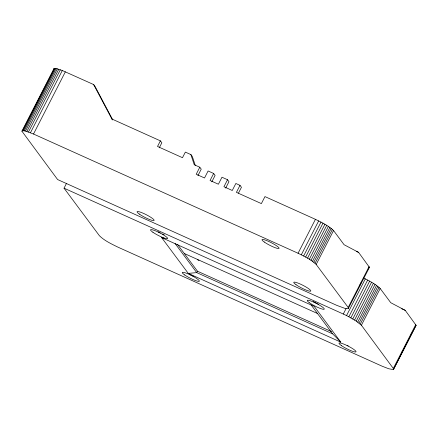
<?xml version="1.0" encoding="UTF-8"?>
<svg xmlns="http://www.w3.org/2000/svg" width="438" height="438" viewBox="0 0 438 438"><rect width="100%" height="100%" fill="white"/><g stroke="black" fill="none" stroke-linecap="round" stroke-linejoin="round"><path stroke-width="0.66" d="M21.9 131.176L22.601 130.677L25.497 131.055L33.518 134.023L298.075 253.252C304.415 256.389 311.068 259.46 316.187 264.453L348.194 307.465L348.27 308.598L344.909 308.379L336.888 305.412L57.619 179.558L21.9 131.176L53.973 68.624L54.438 68.465L57.334 68.843L62.305 70.518L93.633 84.55L95.079 86.494L112.659 119.705M22.601 130.677L54.438 68.465M23.329 130.661L55.166 68.448M24.298 130.792L56.135 68.574M25.497 131.055L57.334 68.843M26.899 131.46L58.736 69.242M28.486 131.991L60.324 69.779M30.468 132.736L62.305 70.518M33.518 134.023L65.355 71.81M363.71 278.092C369.486 281.026 375.53 283.923 380.195 288.516L390.745 302.696L405.238 310.35L416.1 325.319L393.729 369.037L393.028 369.535L388.73 368.758L382.106 366.19L117.548 246.966C111.214 243.824 104.562 240.758 99.442 235.764L64.036 188.176L66.461 183.434M93.633 84.55L111.854 118.977L160.39 140.85L157.521 146.451L182.482 157.702L185.351 152.096L190.897 154.598L192.342 156.536L195.271 165.4M159.251 147.83L161.836 142.788L160.39 140.85M190.897 154.598L194.248 164.726L199.794 167.228L196.208 174.231L204.524 177.981L208.11 170.973L213.656 173.475L215.102 175.414L211.817 181.836M197.949 175.589L201.234 169.167L199.794 167.228M213.656 173.475L210.07 180.483L218.392 184.228L221.978 177.226L227.525 179.722L228.97 181.666L225.679 188.088M227.525 179.722L223.938 186.73L232.26 190.481L235.847 183.473L240.002 185.351L241.447 187.289L238.458 193.125M240.002 185.351L236.421 192.353L261.382 203.604L264.963 196.596L315.431 219.339C321.766 222.482 328.418 225.548 333.542 230.541L344.087 244.722L358.58 252.37L369.442 267.339L348.27 308.598M177.478 244.36L197.456 271.215L196.739 272.617L188.269 273.394L161.649 237.615L164.245 238.239M298.075 253.252L315.431 219.339M301.322 254.796L318.672 220.889M303.638 255.995L320.994 222.082M305.636 257.079L322.992 223.166M307.553 258.168L324.908 224.256M309.359 259.258L326.715 225.346M311.024 260.314L328.38 226.408M312.518 261.333L329.874 227.421M313.816 262.285L331.172 228.379M315.042 263.287L332.398 229.375M316.187 264.453L333.542 230.541M64.036 188.176L343.299 314.03L346.069 308.615M348.194 307.465L369.13 266.55M359.812 285.291L361.35 282.28M368.128 269.041L368.741 267.837M343.299 314.03L346.546 315.579L365.33 278.864M393.729 369.037L361.41 325.231L356.247 321.098L348.862 316.773L367.652 280.063M350.86 317.857L369.645 281.141M352.776 318.952L371.566 282.236M354.583 320.036L373.368 283.326M356.247 321.098L375.037 284.382M357.742 322.116L376.527 285.401M359.04 323.069L377.824 286.353M360.266 324.065L379.056 287.355M361.41 325.231L380.195 288.516M393.412 368.248L415.788 324.525M401.416 353.143L402.035 351.928M411.047 334.32L411.671 333.104M393.494 369.376L416.1 325.319M53.737 68.963L53.973 68.624M369.212 267.678L369.442 267.339M415.399 325.817L415.87 325.658M356.269 251.33L358.58 252.37M401.772 308.785L405.238 310.35M161.649 237.615L314.183 306.354L340.802 342.133L188.269 273.394M184.409 253.542L317.561 313.548M197.456 271.215L331.478 331.61M340.802 342.133L332.634 333.855L196.739 272.617L175.129 243.572M346.546 315.579L348.862 316.773M311.024 304.815L332.634 333.855M111.854 118.977L112.577 119.946M197.439 259.701A6.373 0.996 27.1 0 1 198.918 260.407M318.738 304.383A9.565 1.495 27.1 0 1 317.621 303.857M317.068 303.583A9.565 1.495 27.1 0 1 313.301 301.53M193.799 276.444A9.565 1.495 27.1 0 1 189.922 274.484M348.265 345.976A9.565 1.495 27.1 0 1 347.153 345.396M164.168 234.686A9.565 1.495 27.1 0 1 162.591 234.012M160.374 232.967A9.565 1.495 27.1 0 1 158.167 231.806M296.061 284.722A9.565 1.495 27.1 0 0 310.471 291.215A9.565 1.495 27.1 0 0 300.38 284.087A9.565 1.495 27.1 0 0 296.061 284.722M139.366 214.105A9.565 1.495 27.1 0 0 153.782 220.599A9.565 1.495 27.1 0 0 143.686 213.47A9.565 1.495 27.1 0 0 139.366 214.105M264.311 242.044A9.565 1.495 27.1 0 0 278.721 248.538A9.565 1.495 27.1 0 0 268.631 241.409A9.565 1.495 27.1 0 0 264.311 242.044M341.388 345.577A9.565 1.495 27.1 0 0 355.738 351.988A9.565 1.495 27.1 0 0 345.456 344.805A9.565 1.495 27.1 0 0 341.388 345.577M309.639 302.899A9.565 1.495 27.1 0 0 323.989 309.31A9.565 1.495 27.1 0 0 313.701 302.127A9.565 1.495 27.1 0 0 309.639 302.899M184.694 274.96A9.565 1.495 27.1 0 0 199.044 281.371A9.565 1.495 27.1 0 0 188.762 274.188A9.565 1.495 27.1 0 0 184.694 274.96M152.944 232.282A9.565 1.495 27.1 0 0 167.294 238.699A9.565 1.495 27.1 0 0 157.012 231.51A9.565 1.495 27.1 0 0 152.944 232.282"/></g></svg>
